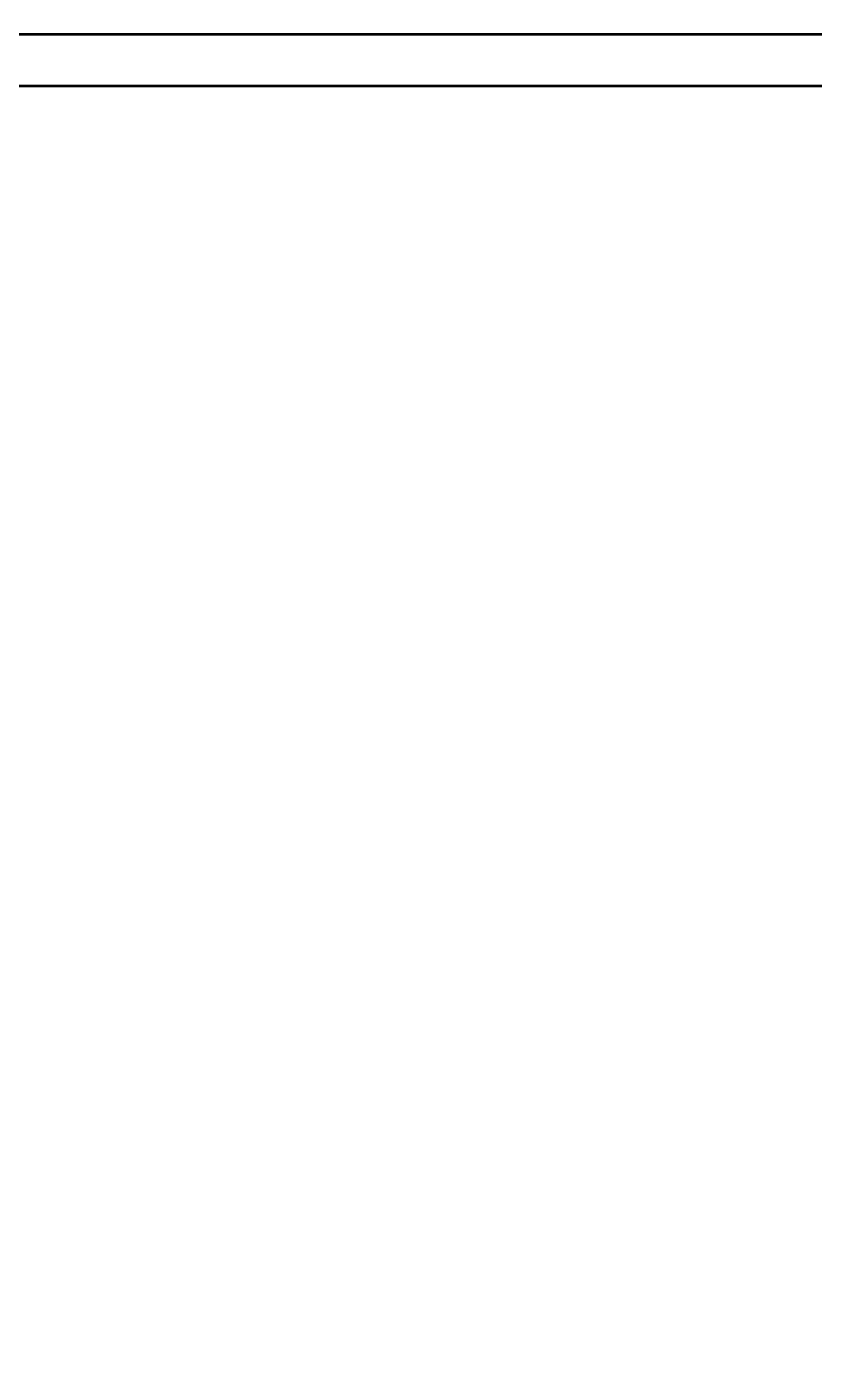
# Model space of a CAD drawing. Header units: millimetres. Extents: x -145765 to 32960, y 14307 to 133157.
# Drawn here: x 2492 to 17726, y 47839 to 73878 of the extents above; entities that cross this region are included whole.
import ezdxf
from ezdxf.enums import TextEntityAlignment as Align

# ---------------------------------------------------------------- set-up
doc = ezdxf.new("R2010")
doc.units = ezdxf.units.MM
doc.header["$LTSCALE"] = 1000
doc.layers.add('0-cxFrame', color=155, linetype='Continuous')
doc.layers.add('0-cxText', color=131, linetype='Continuous', lineweight=25)
doc.styles.add('cx_tuming', font='')
doc.styles.add('cx_tuqian1', font='')
doc.styles.add('黑体', font='@TSSDENG', dxfattribs={"width": 0.9, "bigfont": '@TSSDCHN'})
doc.styles.get('cx_tuming').set_extended_font_data('SimHei')
doc.styles.get('cx_tuqian1').set_extended_font_data('SimSun')

# ---------------------------------------------------------------- blocks, each defined once
blk = doc.blocks.new('TK22.A1 L(Dragon)')
at = {"layer": '0-cxFrame', "color": 7, "const_width": 0.5}
blk.add_lwpolyline([(0, 0), (-841, 0), (-841, 594), (0, 594)], close=True, dxfattribs=at)
at = {"layer": '0-cxFrame', "const_width": 0.5}
blk.add_lwpolyline([(-80, 10), (-821, 10), (-821, 584), (-80, 584)], close=True, dxfattribs=at)
at = {"style": '黑体', "flags": 4}
blk.add_attdef('图幅', text='', height=3.3, dxfattribs=at).set_placement((-40, 3), align=Align.RIGHT)
at = {"layer": '0-cxText', "flags": 4}
for tag, height, style, p in [('建设单位', 3.5, 'cx_tuming', (-45, 240)), ('项目名称', 3.5, 'cx_tuming', (-45, 210)), ('子项名称', 3.5, 'cx_tuming', (-45, 180)), ('工程编号', 3.3, 'cx_tuqian1', (-35, 165)), ('图名1', 3.5, 'cx_tuming', (-45, 87)), ('图名2', 3.5, 'cx_tuming', (-45, 79)), ('图名3', 3.5, 'cx_tuming', (-45, 71)), ('出图日期', 3.3, 'cx_tuqian1', (-39, 60)), ('专业', 3.3, 'cx_tuqian1', (-55, 52)), ('图号', 3.3, 'cx_tuqian1', (-55, 44)), ('版次', 3.3, 'cx_tuqian1', (-20, 44))]:
    blk.add_attdef(tag, text='', height=height, dxfattribs=dict(at, style=style)).set_placement(p, align=Align.MIDDLE)
at = {"layer": 'Defpoints', "color": 6, "flags": 4}
for tag, height, style, p in [('tufu', 3.3, '黑体', (-12, 12)), ('dwfname', 4, 'cx_tuqian1', (-80, 3))]:
    blk.add_attdef(tag, text='', height=height, dxfattribs=dict(at, style=style)).set_placement(p, align=Align.RIGHT)

msp = doc.modelspace()

# ---------------------------------------------------------------- block references
at = {"layer": '0-cxFrame', "xscale": 100, "yscale": 100, "zscale": 100}
for p in [(32934.6, 73731.7), (32934.6, 14331.7)]:
    msp.add_blockref('TK22.A1 L(Dragon)', p, dxfattribs=at)

doc.saveas('drawing.dxf')
